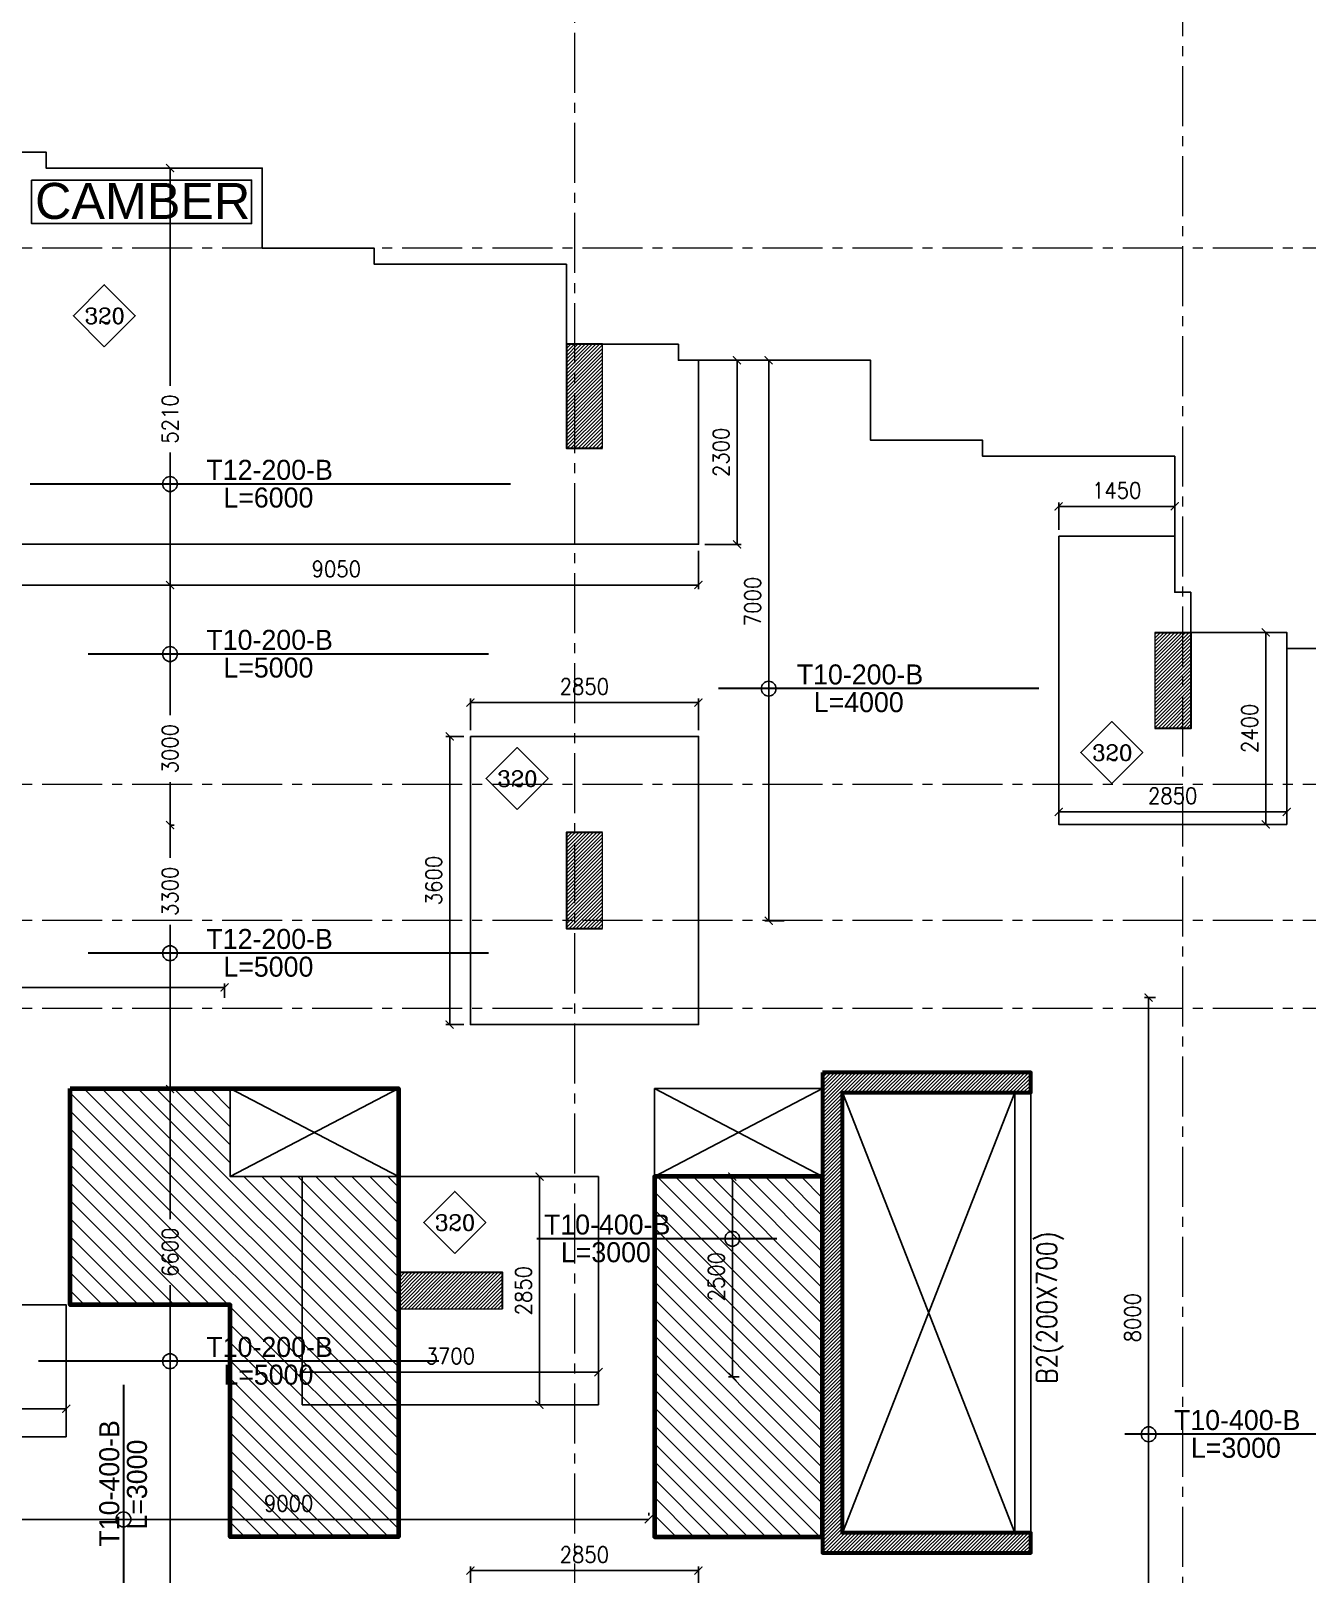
# Model space of a CAD drawing. Header units: millimetres. Extents: x -967280 to 3852, y 2833 to 1955156.
# Drawn here: x -620020 to -604075, y 697271 to 716552 of the extents above; entities that cross this region are included whole.
import ezdxf
from ezdxf.enums import TextEntityAlignment as Align

# ---------------------------------------------------------------- set-up
doc = ezdxf.new("R2010")
doc.units = ezdxf.units.MM
doc.header["$LTSCALE"] = 1000
doc.header["$PDMODE"] = 35
doc.header["$PDSIZE"] = 25
doc.linetypes.add('$0$DASHED2', pattern=[0.375, 0.25, -0.125])
doc.linetypes.add('Columns_Structural070816$0$CENTER2', pattern=[1.125, 0.75, -0.125, 0.125, -0.125])
for name, color, linetype in [('_N-DIM 3', 7, 'Continuous'), ('B05-FIRST FLOOR PLAN$0$STR_ROOF RFT$0$S-SYMB', 30, 'Continuous'), ('S - BATH Hach', 1, 'Continuous'), ('S - col hach', 1, 'Continuous'), ('S - dot', 1, 'Continuous'), ('S -Beams', 2, 'Continuous'), ('S-TEXT', 2, 'Continuous'), ('SLAB', 210, 'Continuous')]:
    doc.layers.add(name, color=color, linetype=linetype)
for name, color, linetype, lineweight in [('S - column', 6, 'Continuous', 60), ('ST-000-AXIS', 9, 'Columns_Structural070816$0$CENTER2', 9), ('ST-203-SLAB-TXT', 7, 'Continuous', 30), ('ST-RFT-BOT', 2, '$0$DASHED2', 30)]:
    doc.layers.add(name, color=color, linetype=linetype, lineweight=lineweight)
doc.styles.add('Arial', font='arial.ttf', dxfattribs={"height": 317.5})
doc.styles.add('B05-FIRST FLOOR PLAN$0$T25-100', font='STENCIL.shx', dxfattribs={"height": 250})
doc.styles.add('ROMANC', font='romanc.shx')
doc.styles.add('ST-DIM', font='romans.shx', dxfattribs={"width": 0.85})
doc.styles.add('TUNELNO', font='romans.shx', dxfattribs={"width": 0.9})
doc.dimstyles.new('Copy(2) of DSEC', dxfattribs={"dimtxt": 200, "dimasz": 100, "dimexe": 50, "dimexo": 80, "dimgap": 100, "dimtad": 1, "dimdec": 0, "dimrnd": 5, "dimzin": 0, "dimdsep": 46, "dimtxsty": 'TUNELNO', "dimblk": 'ARCHTICK', "dimcen": 0.09, "dimclrd": 1, "dimclre": 1, "dimclrt": 3, "dimadec": 0, "dimazin": 0, "dimtfac": 0.78125, "dimtdec": 0, "dimtix": 1, "dimtmove": 2, "dimatfit": 3, "dimldrblk": 'ARCHTICK', "dimfxl": 1, "dimtolj": 1, "dimtzin": 0, "dimarcsym": 0})
pattern_1 = [(135, (-544280.77, -413896.66), (-112.253202, -112.253202), [])]

# ---------------------------------------------------------------- blocks, each defined once
blk = doc.blocks.new('str col from 1st to 3rd')
at = {"layer": 'S - col hach'}
h = blk.add_hatch(dxfattribs=at)
h.set_pattern_fill('ANSI31', color=2, scale=10)
h.set_pattern_definition([(45, (-254398.726, -1220652.032), (-22.4506403, 22.4506403), [])])
h.paths.add_polyline_path([(-2750, 10800), (-2750, 12100), (-3200, 12100), (-3200, 10800)])
h = blk.add_hatch(dxfattribs=at)
h.set_pattern_fill('ANSI31', color=2, scale=10)
h.set_pattern_definition([(45, (-254348.726, -1218952.032), (-22.4506403, 22.4506403), [])])
h.paths.add_polyline_path([(4600, 7300), (4600, 8500), (4150, 8500), (4150, 7300)])
h = blk.add_hatch(dxfattribs=at)
h.set_pattern_fill('ANSI31', color=2, scale=10)
h.set_pattern_definition([(45, (-254348.726, -1220652.032), (-22.4506403, 22.4506403), [])])
h.paths.add_polyline_path([(-2750, 4800), (-2750, 6000), (-3200, 6000), (-3200, 4800)])
h = blk.add_hatch(dxfattribs=at)
h.set_pattern_fill('ANSI31', color=3, scale=10)
h.set_pattern_definition([(45, (-254348.726, -1220652.032), (-22.4506403, 22.4506403), [])])
h.paths.add_polyline_path([(0, 3000), (0, -3000), (2600, -3000), (2600, -2750), (250, -2750), (250, 2750), (2600, 2750), (2600, 3000)])
h = blk.add_hatch(dxfattribs=at)
h.set_pattern_fill('ANSI31', color=2, scale=10)
h.set_pattern_definition([(45, (-274848.72, -1227052.032), (-22.4506403, 22.4506403), [])])
h.paths.add_polyline_path([(-4000, 50), (-4000, 500), (-5300, 500), (-5300, 50)])
at = {"layer": 'S - column', "lineweight": 15}
for points in [[(-3200, 10800), (-2750, 10800), (-2750, 12100), (-3200, 12100)], [(4600, 8500), (4150, 8500), (4150, 7300), (4600, 7300)], [(-3200, 4800), (-2750, 4800), (-2750, 6000), (-3200, 6000)], [(-5300, 50), (-4000, 50), (-4000, 500), (-5300, 500)]]:
    blk.add_lwpolyline(points, close=True, dxfattribs=at)
at = {"layer": 'S - column', "color": 3}
blk.add_lwpolyline([(0, 3000), (0, -3000), (2600, -3000), (2600, -2750), (250, -2750), (250, 2750), (2600, 2750), (2600, 3000), (0, 3000)], dxfattribs=at)
at = {"layer": 'ST-RFT-BOT', "color": 7, "linetype": 'Continuous', "ltscale": 30}
for points in [[(-2750, 12100), (-3200, 12100), (-3200, 10800), (-2750, 10800)], [(4150, 8500), (4600, 8500), (4600, 7300), (4150, 7300)], [(-2750, 6000), (-3200, 6000), (-3200, 4800), (-2750, 4800)], [(-4000, 50), (-4000, 500), (-5300, 500), (-5300, 50)]]:
    blk.add_lwpolyline(points, dxfattribs=at)
blk = doc.blocks.new('_ArchTick')
at = {"color": 0, "linetype": 'ByBlock', "const_width": 0.15}
blk.add_lwpolyline([(-0.5, -0.5), (0.5, 0.5)], dxfattribs=at)
blk = doc.blocks.new('*D1264')
at = {"layer": '_N-DIM 3', "color": 1, "linetype": 'Continuous', "lineweight": -2, "ltscale": 30, "transparency": 16777216}
for p, q in [((-623179, 699067), (-623179, 699387)), ((-619579, 699067), (-619579, 699387)), ((-619579, 699337), (-623179, 699337))]:
    blk.add_line(p, q, dxfattribs=at)
at = {"layer": 'Defpoints', "color": 0, "linetype": 'Continuous', "ltscale": 30, "transparency": 16777216}
for p in [(-623179, 699337), (-623179, 698987), (-619579, 698987)]:
    blk.add_point(p, dxfattribs=at)
at = {"layer": '_N-DIM 3', "color": 1, "linetype": 'Continuous', "lineweight": -2, "ltscale": 30, "transparency": 16777216, "xscale": 100, "yscale": 100, "zscale": 100, "rotation": 180}
blk.add_blockref('_ArchTick', (-623179, 699337), dxfattribs=at)
at = {"layer": '_N-DIM 3', "color": 1, "linetype": 'Continuous', "lineweight": -2, "ltscale": 30, "transparency": 16777216, "xscale": 100, "yscale": 100, "zscale": 100}
blk.add_blockref('_ArchTick', (-619579, 699337), dxfattribs=at)
at = {"layer": '_N-DIM 3', "color": 3, "linetype": 'Continuous', "ltscale": 30, "transparency": 16777216, "insert": (-621379, 699537), "char_height": 200, "attachment_point": 5, "style": 'TUNELNO'}
blk.add_mtext('\\A1;3600', dxfattribs=at)
blk = doc.blocks.new('*D1265')
at = {"layer": '_N-DIM 3', "color": 1, "linetype": 'Continuous', "lineweight": -2, "ltscale": 30, "transparency": 16777216}
for p, q in [((-616629, 699467), (-616629, 699845)), ((-612929, 699795), (-616629, 699795)), ((-612929, 699467), (-612929, 699845))]:
    blk.add_line(p, q, dxfattribs=at)
at = {"layer": 'Defpoints', "color": 0, "linetype": 'Continuous', "ltscale": 30, "transparency": 16777216}
for p in [(-616629, 699795), (-616629, 699387), (-612929, 699387)]:
    blk.add_point(p, dxfattribs=at)
at = {"layer": '_N-DIM 3', "color": 1, "linetype": 'Continuous', "lineweight": -2, "ltscale": 30, "transparency": 16777216, "xscale": 100, "yscale": 100, "zscale": 100, "rotation": 180}
blk.add_blockref('_ArchTick', (-616629, 699795), dxfattribs=at)
at = {"layer": '_N-DIM 3', "color": 1, "linetype": 'Continuous', "lineweight": -2, "ltscale": 30, "transparency": 16777216, "xscale": 100, "yscale": 100, "zscale": 100}
blk.add_blockref('_ArchTick', (-612929, 699795), dxfattribs=at)
at = {"layer": '_N-DIM 3', "color": 3, "linetype": 'Continuous', "ltscale": 30, "transparency": 16777216, "insert": (-614779, 699995), "char_height": 200, "attachment_point": 5, "style": 'TUNELNO'}
blk.add_mtext('\\A1;3700', dxfattribs=at)
blk = doc.blocks.new('*D1266')
at = {"layer": '_N-DIM 3', "color": 1, "linetype": 'Continuous', "lineweight": -2, "ltscale": 30, "transparency": 16777216}
for p, q in [((-613009, 702237), (-613715, 702237)), ((-613665, 702237), (-613665, 699387)), ((-613009, 699387), (-613715, 699387))]:
    blk.add_line(p, q, dxfattribs=at)
at = {"layer": 'Defpoints', "color": 0, "linetype": 'Continuous', "ltscale": 30, "transparency": 16777216}
for p in [(-612929, 702237), (-613665, 699387), (-612929, 699387)]:
    blk.add_point(p, dxfattribs=at)
at = {"layer": '_N-DIM 3', "color": 1, "linetype": 'Continuous', "lineweight": -2, "ltscale": 30, "transparency": 16777216, "xscale": 100, "yscale": 100, "zscale": 100}
for p, rotation in [((-613665, 702237), 90), ((-613665, 699387), 270)]:
    blk.add_blockref('_ArchTick', p, dxfattribs=dict(at, rotation=rotation))
at = {"layer": '_N-DIM 3', "color": 3, "linetype": 'Continuous', "ltscale": 30, "transparency": 16777216, "insert": (-613865, 700812), "char_height": 200, "attachment_point": 5, "rotation": 90, "style": 'TUNELNO'}
blk.add_mtext('\\A1;2850', dxfattribs=at)
blk = doc.blocks.new('*D1267')
at = {"layer": '_N-DIM 3', "color": 1, "linetype": 'Continuous', "lineweight": -2, "ltscale": 30, "transparency": 16777216}
for p, q in [((-614529, 697017), (-614529, 697364)), ((-614529, 697314), (-611679, 697314)), ((-611679, 697017), (-611679, 697364))]:
    blk.add_line(p, q, dxfattribs=at)
at = {"layer": 'Defpoints', "color": 0, "linetype": 'Continuous', "ltscale": 30, "transparency": 16777216}
for p in [(-611679, 697314), (-614529, 696937), (-611679, 696937)]:
    blk.add_point(p, dxfattribs=at)
at = {"layer": '_N-DIM 3', "color": 1, "linetype": 'Continuous', "lineweight": -2, "ltscale": 30, "transparency": 16777216, "xscale": 100, "yscale": 100, "zscale": 100, "rotation": 180}
blk.add_blockref('_ArchTick', (-614529, 697314), dxfattribs=at)
at = {"layer": '_N-DIM 3', "color": 1, "linetype": 'Continuous', "lineweight": -2, "ltscale": 30, "transparency": 16777216, "xscale": 100, "yscale": 100, "zscale": 100}
blk.add_blockref('_ArchTick', (-611679, 697314), dxfattribs=at)
at = {"layer": '_N-DIM 3', "color": 3, "linetype": 'Continuous', "ltscale": 30, "transparency": 16777216, "insert": (-613104, 697514), "char_height": 200, "attachment_point": 5, "style": 'TUNELNO'}
blk.add_mtext('\\A1;2850', dxfattribs=at)
blk = doc.blocks.new('*D1269')
at = {"layer": '_N-DIM 3', "color": 1, "linetype": 'Continuous', "lineweight": -2, "ltscale": 30, "transparency": 16777216}
for p, q in [((-614609, 707737), (-614837, 707737)), ((-614787, 704137), (-614787, 707737)), ((-614609, 704137), (-614837, 704137))]:
    blk.add_line(p, q, dxfattribs=at)
at = {"layer": 'Defpoints', "color": 0, "linetype": 'Continuous', "ltscale": 30, "transparency": 16777216}
for p in [(-614787, 707737), (-614529, 707737), (-614529, 704137)]:
    blk.add_point(p, dxfattribs=at)
at = {"layer": '_N-DIM 3', "color": 1, "linetype": 'Continuous', "lineweight": -2, "ltscale": 30, "transparency": 16777216, "xscale": 100, "yscale": 100, "zscale": 100}
for p, rotation in [((-614787, 707737), 90), ((-614787, 704137), 270)]:
    blk.add_blockref('_ArchTick', p, dxfattribs=dict(at, rotation=rotation))
at = {"layer": '_N-DIM 3', "color": 3, "linetype": 'Continuous', "ltscale": 30, "transparency": 16777216, "insert": (-614987, 705937), "char_height": 200, "attachment_point": 5, "rotation": 90, "style": 'TUNELNO'}
blk.add_mtext('\\A1;3600', dxfattribs=at)
blk = doc.blocks.new('*D1270')
at = {"layer": '_N-DIM 3', "color": 1, "linetype": 'Continuous', "lineweight": -2, "ltscale": 30, "transparency": 16777216}
for p, q in [((-614529, 707817), (-614529, 708211)), ((-614529, 708161), (-611679, 708161)), ((-611679, 707817), (-611679, 708211))]:
    blk.add_line(p, q, dxfattribs=at)
at = {"layer": 'Defpoints', "color": 0, "linetype": 'Continuous', "ltscale": 30, "transparency": 16777216}
for p in [(-611679, 708161), (-614529, 707737), (-611679, 707737)]:
    blk.add_point(p, dxfattribs=at)
at = {"layer": '_N-DIM 3', "color": 1, "linetype": 'Continuous', "lineweight": -2, "ltscale": 30, "transparency": 16777216, "xscale": 100, "yscale": 100, "zscale": 100, "rotation": 180}
blk.add_blockref('_ArchTick', (-614529, 708161), dxfattribs=at)
at = {"layer": '_N-DIM 3', "color": 1, "linetype": 'Continuous', "lineweight": -2, "ltscale": 30, "transparency": 16777216, "xscale": 100, "yscale": 100, "zscale": 100}
blk.add_blockref('_ArchTick', (-611679, 708161), dxfattribs=at)
at = {"layer": '_N-DIM 3', "color": 3, "linetype": 'Continuous', "ltscale": 30, "transparency": 16777216, "insert": (-613104, 708361), "char_height": 200, "attachment_point": 5, "style": 'TUNELNO'}
blk.add_mtext('\\A1;2850', dxfattribs=at)
blk = doc.blocks.new('*D667')
at = {"layer": '_N-DIM 3', "color": 1, "linetype": 'Continuous', "lineweight": -2, "ltscale": 30, "transparency": 16777216}
for p, q in [((-611599, 712437), (-611147, 712437)), ((-611197, 712437), (-611197, 710137)), ((-611599, 710137), (-611147, 710137))]:
    blk.add_line(p, q, dxfattribs=at)
at = {"layer": 'Defpoints', "color": 0, "linetype": 'Continuous', "ltscale": 30, "transparency": 16777216}
for p in [(-611679, 712437), (-611679, 710137), (-611197, 710137)]:
    blk.add_point(p, dxfattribs=at)
at = {"layer": '_N-DIM 3', "color": 1, "linetype": 'Continuous', "lineweight": -2, "ltscale": 30, "transparency": 16777216, "xscale": 100, "yscale": 100, "zscale": 100}
for p, rotation in [((-611197, 712437), 90), ((-611197, 710137), 270)]:
    blk.add_blockref('_ArchTick', p, dxfattribs=dict(at, rotation=rotation))
at = {"layer": '_N-DIM 3', "color": 3, "linetype": 'Continuous', "ltscale": 30, "transparency": 16777216, "insert": (-611397, 711287), "char_height": 200, "attachment_point": 5, "rotation": 90, "style": 'TUNELNO'}
blk.add_mtext('\\A1;2300', dxfattribs=at)
blk = doc.blocks.new('*D1271')
at = {"layer": '_N-DIM 3', "color": 1, "linetype": 'Continuous', "lineweight": -2, "ltscale": 30, "transparency": 16777216}
for p, q in [((-607179, 710317), (-607179, 710661)), ((-607179, 710611), (-605729, 710611)), ((-605729, 710317), (-605729, 710661))]:
    blk.add_line(p, q, dxfattribs=at)
at = {"layer": 'Defpoints', "color": 0, "linetype": 'Continuous', "ltscale": 30, "transparency": 16777216}
for p in [(-605729, 710611), (-607179, 710237), (-605729, 710237)]:
    blk.add_point(p, dxfattribs=at)
at = {"layer": '_N-DIM 3', "color": 1, "linetype": 'Continuous', "lineweight": -2, "ltscale": 30, "transparency": 16777216, "xscale": 100, "yscale": 100, "zscale": 100, "rotation": 180}
blk.add_blockref('_ArchTick', (-607179, 710611), dxfattribs=at)
at = {"layer": '_N-DIM 3', "color": 1, "linetype": 'Continuous', "lineweight": -2, "ltscale": 30, "transparency": 16777216, "xscale": 100, "yscale": 100, "zscale": 100}
blk.add_blockref('_ArchTick', (-605729, 710611), dxfattribs=at)
at = {"layer": '_N-DIM 3', "color": 3, "linetype": 'Continuous', "ltscale": 30, "transparency": 16777216, "insert": (-606454, 710811), "char_height": 200, "attachment_point": 5, "style": 'TUNELNO'}
blk.add_mtext('\\A1;1450', dxfattribs=at)
blk = doc.blocks.new('*D675')
at = {"layer": '_N-DIM 3', "color": 1, "lineweight": -2, "ltscale": 30, "transparency": 16777216}
for p, q in [((-605969, 704475), (-606105, 704475)), ((-606055, 704475), (-606055, 696474)), ((-605969, 696474), (-606105, 696474))]:
    blk.add_line(p, q, dxfattribs=at)
at = {"layer": 'Defpoints', "color": 0, "ltscale": 30, "transparency": 16777216}
for p in [(-605889, 704475), (-606055, 696474), (-605889, 696474)]:
    blk.add_point(p, dxfattribs=at)
at = {"layer": '_N-DIM 3', "color": 1, "lineweight": -2, "ltscale": 30, "transparency": 16777216, "xscale": 100, "yscale": 100, "zscale": 100}
for p, rotation in [((-606055, 704475), 90), ((-606055, 696474), 270)]:
    blk.add_blockref('_ArchTick', p, dxfattribs=dict(at, rotation=rotation))
at = {"layer": '_N-DIM 3', "color": 3, "ltscale": 30, "transparency": 16777216, "insert": (-606255, 700475), "char_height": 200, "attachment_point": 5, "rotation": 90, "style": 'TUNELNO'}
blk.add_mtext('\\A1;8000', dxfattribs=at)
blk = doc.blocks.new('*D676')
at = {"layer": '_N-DIM 3', "color": 1, "lineweight": -2, "ltscale": 30, "transparency": 16777216}
for p, q in [((-610610, 712437), (-610852, 712437)), ((-610802, 712437), (-610802, 705435)), ((-610610, 705435), (-610852, 705435))]:
    blk.add_line(p, q, dxfattribs=at)
at = {"layer": 'Defpoints', "color": 0, "ltscale": 30, "transparency": 16777216}
for p in [(-610530, 712437), (-610802, 705435), (-610530, 705435)]:
    blk.add_point(p, dxfattribs=at)
at = {"layer": '_N-DIM 3', "color": 1, "lineweight": -2, "ltscale": 30, "transparency": 16777216, "xscale": 100, "yscale": 100, "zscale": 100}
for p, rotation in [((-610802, 712437), 90), ((-610802, 705435), 270)]:
    blk.add_blockref('_ArchTick', p, dxfattribs=dict(at, rotation=rotation))
at = {"layer": '_N-DIM 3', "color": 3, "ltscale": 30, "transparency": 16777216, "insert": (-611002, 709423), "char_height": 200, "attachment_point": 5, "rotation": 90, "style": 'TUNELNO'}
blk.add_mtext('\\A1;7000', dxfattribs=at)
blk = doc.blocks.new('*D682')
at = {"layer": '_N-DIM 3', "color": 1, "lineweight": -2, "ltscale": 30, "transparency": 16777216}
for p, q in [((-628599, 704472), (-628599, 704651)), ((-628599, 704601), (-621589, 704601)), ((-617599, 704601), (-620609, 704601)), ((-617599, 704472), (-617599, 704651))]:
    blk.add_line(p, q, dxfattribs=at)
at = {"layer": 'Defpoints', "color": 0, "ltscale": 30, "transparency": 16777216}
for p in [(-628599, 704601), (-628599, 704392), (-617599, 704392)]:
    blk.add_point(p, dxfattribs=at)
at = {"layer": '_N-DIM 3', "color": 1, "lineweight": -2, "ltscale": 30, "transparency": 16777216, "xscale": 100, "yscale": 100, "zscale": 100, "rotation": 180}
blk.add_blockref('_ArchTick', (-628599, 704601), dxfattribs=at)
at = {"layer": '_N-DIM 3', "color": 1, "lineweight": -2, "ltscale": 30, "transparency": 16777216, "xscale": 100, "yscale": 100, "zscale": 100}
blk.add_blockref('_ArchTick', (-617599, 704601), dxfattribs=at)
at = {"layer": '_N-DIM 3', "color": 3, "ltscale": 30, "transparency": 16777216, "insert": (-621099, 704601), "char_height": 200, "attachment_point": 5, "style": 'TUNELNO'}
blk.add_mtext('\\A1;11000', dxfattribs=at)
blk = doc.blocks.new('*D683')
at = {"layer": '_N-DIM 3', "color": 1, "lineweight": -2, "ltscale": 30, "transparency": 16777216}
for p, q in [((-621300, 698035), (-621300, 698005)), ((-612300, 698035), (-612300, 698005)), ((-612300, 697955), (-621300, 697955))]:
    blk.add_line(p, q, dxfattribs=at)
at = {"layer": 'Defpoints', "color": 0, "ltscale": 30, "transparency": 16777216}
for p in [(-621300, 697955), (-621300, 697955), (-612300, 697955)]:
    blk.add_point(p, dxfattribs=at)
at = {"layer": '_N-DIM 3', "color": 1, "lineweight": -2, "ltscale": 30, "transparency": 16777216, "xscale": 100, "yscale": 100, "zscale": 100, "rotation": 180}
blk.add_blockref('_ArchTick', (-621300, 697955), dxfattribs=at)
at = {"layer": '_N-DIM 3', "color": 1, "lineweight": -2, "ltscale": 30, "transparency": 16777216, "xscale": 100, "yscale": 100, "zscale": 100}
blk.add_blockref('_ArchTick', (-612300, 697955), dxfattribs=at)
at = {"layer": '_N-DIM 3', "color": 3, "ltscale": 30, "transparency": 16777216, "insert": (-616800, 698155), "char_height": 200, "attachment_point": 5, "style": 'TUNELNO'}
blk.add_mtext('\\A1;9000', dxfattribs=at)
blk = doc.blocks.new('*D693')
at = {"layer": '_N-DIM 3', "color": 1, "lineweight": -2, "ltscale": 30, "transparency": 16777216}
for p, q in [((-618281, 706630), (-618281, 706219)), ((-618276, 706630), (-618231, 706630)), ((-618281, 703332), (-618281, 705385)), ((-618276, 703332), (-618231, 703332))]:
    blk.add_line(p, q, dxfattribs=at)
at = {"layer": 'Defpoints', "color": 0, "ltscale": 30, "transparency": 16777216}
for p in [(-618356, 706630), (-618356, 703332), (-618281, 703332)]:
    blk.add_point(p, dxfattribs=at)
at = {"layer": '_N-DIM 3', "color": 1, "lineweight": -2, "ltscale": 30, "transparency": 16777216, "xscale": 100, "yscale": 100, "zscale": 100}
for p, rotation in [((-618281, 706630), 90), ((-618281, 703332), 270)]:
    blk.add_blockref('_ArchTick', p, dxfattribs=dict(at, rotation=rotation))
at = {"layer": '_N-DIM 3', "color": 3, "ltscale": 30, "transparency": 16777216, "insert": (-618281, 705802), "char_height": 200, "attachment_point": 5, "rotation": 90, "style": 'TUNELNO'}
blk.add_mtext('\\A1;3300', dxfattribs=at)
blk = doc.blocks.new('*D694')
at = {"layer": '_N-DIM 3', "color": 1, "lineweight": -2, "ltscale": 30, "transparency": 16777216}
for p, q in [((-618281, 714837), (-618281, 712119)), ((-618251, 714837), (-618231, 714837)), ((-618281, 709629), (-618281, 711285)), ((-618276, 709629), (-618231, 709629))]:
    blk.add_line(p, q, dxfattribs=at)
at = {"layer": 'Defpoints', "color": 0, "ltscale": 30, "transparency": 16777216}
for p in [(-618331, 714837), (-618356, 709629), (-618281, 709629)]:
    blk.add_point(p, dxfattribs=at)
at = {"layer": '_N-DIM 3', "color": 1, "lineweight": -2, "ltscale": 30, "transparency": 16777216, "xscale": 100, "yscale": 100, "zscale": 100}
for p, rotation in [((-618281, 714837), 90), ((-618281, 709629), 270)]:
    blk.add_blockref('_ArchTick', p, dxfattribs=dict(at, rotation=rotation))
at = {"layer": '_N-DIM 3', "color": 3, "ltscale": 30, "transparency": 16777216, "insert": (-618281, 711702), "char_height": 200, "attachment_point": 5, "rotation": 90, "style": 'TUNELNO'}
blk.add_mtext('\\A1;5210', dxfattribs=at)
blk = doc.blocks.new('*D1295')
at = {"layer": '_N-DIM 3', "color": 1, "linetype": 'Continuous', "lineweight": -2, "ltscale": 30, "transparency": 16777216}
for p, q in [((-620729, 710057), (-620729, 709579)), ((-611679, 710057), (-611679, 709579)), ((-611679, 709629), (-620729, 709629))]:
    blk.add_line(p, q, dxfattribs=at)
at = {"layer": 'Defpoints', "color": 0, "linetype": 'Continuous', "ltscale": 30, "transparency": 16777216}
for p in [(-620729, 710137), (-611679, 710137), (-620729, 709629)]:
    blk.add_point(p, dxfattribs=at)
at = {"layer": '_N-DIM 3', "color": 1, "linetype": 'Continuous', "lineweight": -2, "ltscale": 30, "transparency": 16777216, "xscale": 100, "yscale": 100, "zscale": 100, "rotation": 180}
blk.add_blockref('_ArchTick', (-620729, 709629), dxfattribs=at)
at = {"layer": '_N-DIM 3', "color": 1, "linetype": 'Continuous', "lineweight": -2, "ltscale": 30, "transparency": 16777216, "xscale": 100, "yscale": 100, "zscale": 100}
blk.add_blockref('_ArchTick', (-611679, 709629), dxfattribs=at)
at = {"layer": '_N-DIM 3', "color": 3, "linetype": 'Continuous', "ltscale": 30, "transparency": 16777216, "insert": (-616204, 709829), "char_height": 200, "attachment_point": 5, "style": 'TUNELNO'}
blk.add_mtext('\\A1;9050', dxfattribs=at)
blk = doc.blocks.new('*D668')
at = {"layer": '_N-DIM 3', "color": 1, "lineweight": -2, "ltscale": 30, "transparency": 16777216}
for p, q in [((-611170, 702237), (-611306, 702237)), ((-611256, 702237), (-611256, 699736)), ((-611170, 699736), (-611306, 699736))]:
    blk.add_line(p, q, dxfattribs=at)
at = {"layer": 'Defpoints', "color": 0, "ltscale": 30, "transparency": 16777216}
for p in [(-611090, 702237), (-611256, 699736), (-611090, 699736)]:
    blk.add_point(p, dxfattribs=at)
at = {"layer": '_N-DIM 3', "color": 1, "lineweight": -2, "ltscale": 30, "transparency": 16777216, "xscale": 100, "yscale": 100, "zscale": 100}
for p, rotation in [((-611256, 702237), 90), ((-611256, 699736), 270)]:
    blk.add_blockref('_ArchTick', p, dxfattribs=dict(at, rotation=rotation))
at = {"layer": '_N-DIM 3', "color": 3, "ltscale": 30, "transparency": 16777216, "insert": (-611456, 700987), "char_height": 200, "attachment_point": 5, "rotation": 90, "style": 'TUNELNO'}
blk.add_mtext('\\A1;2500', dxfattribs=at)
blk = doc.blocks.new('*D670')
at = {"layer": '_N-DIM 3', "color": 1, "lineweight": -2, "ltscale": 30, "transparency": 16777216}
for p, q in [((-618281, 709629), (-618281, 708001)), ((-618251, 709629), (-618231, 709629)), ((-618281, 706630), (-618281, 707167)), ((-618276, 706630), (-618231, 706630))]:
    blk.add_line(p, q, dxfattribs=at)
at = {"layer": 'Defpoints', "color": 0, "ltscale": 30, "transparency": 16777216}
for p in [(-618331, 709629), (-618356, 706630), (-618281, 706630)]:
    blk.add_point(p, dxfattribs=at)
at = {"layer": '_N-DIM 3', "color": 1, "lineweight": -2, "ltscale": 30, "transparency": 16777216, "xscale": 100, "yscale": 100, "zscale": 100}
for p, rotation in [((-618281, 709629), 90), ((-618281, 706630), 270)]:
    blk.add_blockref('_ArchTick', p, dxfattribs=dict(at, rotation=rotation))
at = {"layer": '_N-DIM 3', "color": 3, "ltscale": 30, "transparency": 16777216, "insert": (-618281, 707584), "char_height": 200, "attachment_point": 5, "rotation": 90, "style": 'TUNELNO'}
blk.add_mtext('\\A1;3000', dxfattribs=at)
blk = doc.blocks.new('*D671')
at = {"layer": '_N-DIM 3', "color": 1, "lineweight": -2, "ltscale": 30, "transparency": 16777216}
for p, q in [((-618281, 703332), (-618281, 701706)), ((-618251, 703332), (-618231, 703332)), ((-618281, 696734), (-618281, 700880)), ((-618251, 696734), (-618231, 696734))]:
    blk.add_line(p, q, dxfattribs=at)
at = {"layer": 'Defpoints', "color": 0, "ltscale": 30, "transparency": 16777216}
for p in [(-618331, 703332), (-618331, 696734), (-618281, 696734)]:
    blk.add_point(p, dxfattribs=at)
at = {"layer": '_N-DIM 3', "color": 1, "lineweight": -2, "ltscale": 30, "transparency": 16777216, "xscale": 100, "yscale": 100, "zscale": 100}
for p, rotation in [((-618281, 703332), 90), ((-618281, 696734), 270)]:
    blk.add_blockref('_ArchTick', p, dxfattribs=dict(at, rotation=rotation))
at = {"layer": '_N-DIM 3', "color": 3, "ltscale": 30, "transparency": 16777216, "insert": (-618281, 701293), "char_height": 200, "attachment_point": 5, "rotation": 90, "style": 'TUNELNO'}
blk.add_mtext('\\A1;6600', dxfattribs=at)
blk = doc.blocks.new('AXES-00')
at = {"layer": 'ST-000-AXIS'}
for p, q in [((544498.9, 750979.6), (544498.9, 695813.8)), ((552098.9, 695813.8), (552098.9, 750979.6)), ((575723.2, 737039.7), (505674.3, 737039.7)), ((575723.2, 730339.7), (505674.3, 730339.7)), ((575723.2, 728639.7), (505674.3, 728639.7)), ((575723.2, 727539.7), (505674.3, 727539.7))]:
    blk.add_line(p, q, dxfattribs=at)
blk = doc.blocks.new('*D1304')
at = {"layer": '_N-DIM 3', "color": 1, "linetype": 'Continuous', "lineweight": -2, "ltscale": 30, "transparency": 16777216}
for p, q in [((-604409, 709037), (-604643, 709037)), ((-604593, 709037), (-604593, 706637)), ((-604409, 706637), (-604643, 706637))]:
    blk.add_line(p, q, dxfattribs=at)
at = {"layer": 'Defpoints', "color": 0, "linetype": 'Continuous', "ltscale": 30, "transparency": 16777216}
for p in [(-604329, 709037), (-604593, 706637), (-604329, 706637)]:
    blk.add_point(p, dxfattribs=at)
at = {"layer": '_N-DIM 3', "color": 1, "linetype": 'Continuous', "lineweight": -2, "ltscale": 30, "transparency": 16777216, "xscale": 100, "yscale": 100, "zscale": 100}
for p, rotation in [((-604593, 709037), 90), ((-604593, 706637), 270)]:
    blk.add_blockref('_ArchTick', p, dxfattribs=dict(at, rotation=rotation))
at = {"layer": '_N-DIM 3', "color": 3, "linetype": 'Continuous', "ltscale": 30, "transparency": 16777216, "insert": (-604793, 707837), "char_height": 200, "attachment_point": 5, "rotation": 90, "style": 'TUNELNO'}
blk.add_mtext('\\A1;2400', dxfattribs=at)
blk = doc.blocks.new('*D1305')
at = {"layer": '_N-DIM 3', "color": 1, "linetype": 'Continuous', "lineweight": -2, "ltscale": 30, "transparency": 16777216}
for p, q in [((-607179, 706717), (-607179, 706844)), ((-604329, 706794), (-607179, 706794)), ((-604329, 706717), (-604329, 706844))]:
    blk.add_line(p, q, dxfattribs=at)
at = {"layer": 'Defpoints', "color": 0, "linetype": 'Continuous', "ltscale": 30, "transparency": 16777216}
for p in [(-607179, 706794), (-607179, 706637), (-604329, 706637)]:
    blk.add_point(p, dxfattribs=at)
at = {"layer": '_N-DIM 3', "color": 1, "linetype": 'Continuous', "lineweight": -2, "ltscale": 30, "transparency": 16777216, "xscale": 100, "yscale": 100, "zscale": 100, "rotation": 180}
blk.add_blockref('_ArchTick', (-607179, 706794), dxfattribs=at)
at = {"layer": '_N-DIM 3', "color": 1, "linetype": 'Continuous', "lineweight": -2, "ltscale": 30, "transparency": 16777216, "xscale": 100, "yscale": 100, "zscale": 100}
blk.add_blockref('_ArchTick', (-604329, 706794), dxfattribs=at)
at = {"layer": '_N-DIM 3', "color": 3, "linetype": 'Continuous', "ltscale": 30, "transparency": 16777216, "insert": (-605754, 706994), "char_height": 200, "attachment_point": 5, "style": 'TUNELNO'}
blk.add_mtext('\\A1;2850', dxfattribs=at)

msp = doc.modelspace()

# ---------------------------------------------------------------- hatches: boundary and pattern name
at = {"layer": 'S - BATH Hach'}
h = msp.add_hatch(dxfattribs=at)
h.set_pattern_fill('ANSI31', color=256, scale=50, angle=90)
h.set_pattern_definition(pattern_1)
h.paths.add_polyline_path([(-617528.7, 700637.4), (-617528.7, 697737.4), (-615428.7, 697737.4), (-615428.7, 702237.4), (-617528.7, 702237.4), (-617528.7, 703337.4), (-619528.7, 703337.4), (-619528.7, 700637.4)])
h = msp.add_hatch(dxfattribs=at)
h.set_pattern_fill('ANSI31', color=256, scale=50, angle=90)
h.set_pattern_definition(pattern_1)
h.paths.add_polyline_path([(-610128.7, 702237.4), (-612228.7, 702237.4), (-612228.7, 697737.4), (-610128.7, 697737.4)])

# ---------------------------------------------------------------- linework, layer by layer
at = {"layer": 'B05-FIRST FLOOR PLAN$0$STR_ROOF RFT$0$S-SYMB', "extrusion": (0, 0, -1)}
for centre in [(618280.7, 710890.1), (618280.7, 708765.9), (610802.2, 708333.9), (618280.7, 705028.8), (611256.2, 701460.9), (618280.7, 699931.3), (606055.3, 699018.3), (618862.6, 697954.6)]:
    msp.add_circle(centre, 92.8, dxfattribs=at)
at = {"layer": 'S - dot'}
for p, q in [((-615428.7, 703337.4), (-617528.7, 702237.4)), ((-615428.7, 702237.4), (-617528.7, 703337.4)), ((-610128.7, 703337.4), (-612228.7, 702237.4)), ((-612228.7, 703337.4), (-610128.7, 702237.4)), ((-607728.7, 703287.4), (-609878.7, 697787.4)), ((-607728.7, 697787.4), (-609878.7, 703287.4))]:
    msp.add_line(p, q, dxfattribs=at)
at = {"layer": 'S -Beams'}
for p, q in [((-607728.7, 703287.4), (-607728.7, 697787.4)), ((-607528.7, 703287.4), (-607528.7, 697787.4))]:
    msp.add_line(p, q, dxfattribs=at)
msp.add_lwpolyline([(-601928.7, 708837.4), (-604328.8, 708837.4), (-604328.8, 709037.4), (-605528.7, 709037.4), (-605528.7, 709537.4), (-605728.7, 709537.4), (-605728.7, 711237.4), (-608128.8, 711237.4), (-608128.8, 711437.4), (-609528.7, 711437.4), (-609528.7, 712437.4), (-611928.8, 712437.4), (-611928.8, 712637.4), (-613328.8, 712637.4), (-613328.8, 713637.4), (-615728.8, 713637.4), (-615728.8, 713837.4), (-617128.7, 713837.4), (-617128.7, 714837.4), (-619828.8, 714837.4), (-619828.8, 715037.4), (-621028.8, 715037.4)], dxfattribs=at)
at = {"layer": 'S -Beams', "lineweight": 106, "ltscale": 30}
for points in [[(-619528.7, 703337.4), (-615428.7, 703337.4), (-615428.7, 697737.4), (-617528.7, 697737.4), (-617528.7, 700637.4), (-619528.7, 700637.4)], [(-610128.7, 702237.4), (-612228.7, 702237.4), (-612228.7, 697737.4), (-610128.7, 697737.4)]]:
    msp.add_lwpolyline(points, close=True, dxfattribs=at)
at = {"layer": 'S -Beams', "color": 1}
for points in [[(-617528.7, 703337.4), (-615428.7, 703337.4), (-615428.7, 702237.4), (-617528.7, 702237.4)], [(-612228.7, 703337.4), (-610128.7, 703337.4), (-610128.7, 702237.4), (-612228.7, 702237.4)]]:
    msp.add_lwpolyline(points, close=True, dxfattribs=at)
at = {"layer": 'S-TEXT', "color": 3}
msp.add_lwpolyline([(-620010.5, 714688.8), (-617262.6, 714688.8), (-617262.6, 714144.7), (-620010.5, 714144.7)], close=True, dxfattribs=at)
at = {"layer": 'S-TEXT', "color": 7, "true_color": 0xffffff}
for points in [[(-619101.8, 712606.4), (-618714.7, 712993.6), (-619101.8, 713380.7), (-619489, 712993.6)], [(-606515.5, 707147.8), (-606128.4, 707534.9), (-606515.5, 707922.1), (-606902.7, 707534.9)], [(-613945.8, 706822.8), (-613558.6, 707210), (-613945.8, 707597.1), (-614332.9, 707210)], [(-614724.7, 701277.9), (-614337.6, 701665), (-614724.7, 702052.2), (-615111.9, 701665)]]:
    msp.add_lwpolyline(points, close=True, dxfattribs=at)
at = {"layer": 'SLAB', "color": 2, "linetype": 'Continuous', "ltscale": 30}
for points in [[(-621028.7, 715037.4), (-619828.8, 715037.4), (-619828.8, 714837.4), (-617128.7, 714837.4), (-617128.7, 713837.4), (-615728.8, 713837.4), (-615728.8, 713637.4), (-613328.8, 713637.4), (-613328.8, 712637.4), (-611928.8, 712637.4), (-611928.8, 712437.4), (-611678.7, 712437.4), (-611678.7, 710137.4), (-620728.7, 710137.4), (-620728.7, 712537.4), (-621028.7, 712537.4)], [(-607178.7, 710237.4), (-605728.7, 710237.4), (-605728.7, 709537.4), (-605528.7, 709537.4), (-605528.7, 709037.4), (-604328.7, 709037.4), (-604328.7, 706637.4), (-607178.7, 706637.4)], [(-614528.7, 707737.4), (-611678.7, 707737.4), (-611678.7, 704137.4), (-614528.7, 704137.4)], [(-616628.7, 699387.4), (-616628.7, 702237.4), (-612928.7, 702237.4), (-612928.7, 699387.4)], [(-623178.7, 698987.4), (-623178.7, 700637.4), (-619578.7, 700637.4), (-619578.7, 698987.4)]]:
    msp.add_lwpolyline(points, close=True, dxfattribs=at)
at = {"layer": 'ST-RFT-BOT', "ltscale": 30}
for p, q in [((-614028.7, 710890.1), (-620028.7, 710890.1)), ((-614304.2, 708765.9), (-619304.2, 708765.9)), ((-607428.7, 708333.9), (-611428.7, 708333.9)), ((-614304.2, 705028.8), (-619304.2, 705028.8)), ((-610698.2, 701460.9), (-613698.2, 701460.9)), ((-614923.3, 699931.3), (-619923.3, 699931.3)), ((-618862.6, 699637.4), (-618862.6, 696637.4)), ((-603353.7, 699018.3), (-606353.7, 699018.3))]:
    msp.add_line(p, q, dxfattribs=at)

# ---------------------------------------------------------------- block references
at = {"layer": 'S -Beams'}
msp.add_blockref('AXES-00', (-1157727.6, -23202.4), dxfattribs=at)
at = {"layer": 'ST-RFT-BOT', "color": 3, "linetype": 'Continuous'}
msp.add_blockref('str col from 1st to 3rd', (-610128.7, 700537.4), dxfattribs=at)

# ---------------------------------------------------------------- texts
at = {"layer": 'S-TEXT', "color": 3, "insert": (-618622.6, 714424.4), "char_height": 450.01, "attachment_point": 5, "style": 'Arial'}
msp.add_mtext('\\A1;CAMBER', dxfattribs=at)
at = {"layer": 'S-TEXT', "color": 3, "char_height": 196, "attachment_point": 1, "style": 'ROMANC'}
for insert in [(-619348.3, 713089.6), (-606762, 707630.9), (-614192.2, 707306), (-614971.2, 701761)]:
    msp.add_mtext_dynamic_manual_height_columns('320', width=592857.868, gutter_width=980, heights=[-196], dxfattribs=dict(at, insert=insert))
at = {"layer": 'ST-203-SLAB-TXT', "style": 'B05-FIRST FLOOR PLAN$0$T25-100'}
for s, p in [('T12-200-B', (-617826.5, 710942.9)), ('L=6000', (-617615.1, 710596.5)), ('T10-200-B', (-617826.5, 708818.7)), ('L=5000', (-617615.1, 708472.3)), ('T10-200-B', (-610451, 708386.7)), ('L=4000', (-610239.6, 708040.3)), ('T12-200-B', (-617826.5, 705081.6)), ('L=5000', (-617615.1, 704735.2)), ('T10-400-B', (-613610, 701513.7)), ('L=3000', (-613398.6, 701167.3)), ('T10-200-B', (-617826.5, 699984.1)), ('L=5000', (-617615.1, 699637.8)), ('T10-400-B', (-605738.8, 699071)), ('L=3000', (-605527.5, 698724.7))]:
    msp.add_text(s, height=250, dxfattribs=at).set_placement(p)
at = {"layer": 'ST-203-SLAB-TXT', "style": 'ST-DIM', "width": 0.85}
msp.add_text('B2(200X700)', height=250, rotation=90, dxfattribs=at).set_placement((-607326.8, 700602.2), align=Align.MIDDLE_CENTER)
at = {"layer": 'ST-203-SLAB-TXT', "style": 'B05-FIRST FLOOR PLAN$0$T25-100'}
for s, p in [('T10-400-B', (-618915.4, 697615.1)), ('L=3000', (-618569, 697826.5))]:
    msp.add_text(s, height=250, rotation=90, dxfattribs=at).set_placement(p)

# ---------------------------------------------------------------- dimensions: what is measured, and where the dimension line sits
at = {"layer": '_N-DIM 3', "ltscale": 30}
for base, p1, p2, picture, middle in [((-618280.7301, 709628.8858), (-618330.7301, 714837.3683), (-618355.8301, 709628.8858), '*D694', (-618280.7301, 711702.3554)), ((-610802.2, 705435), (-610529.9, 712437.4), (-610529.9, 705435), '*D676', (-611002.2, 709423.2)), ((-618280.7301, 706630.4033), (-618330.7301, 709628.8858), (-618355.8301, 706630.4033), '*D670', (-618280.7301, 707584.2978)), ((-618280.7, 703332.4), (-618355.8, 706630.4), (-618355.8, 703332.4), '*D693', (-618280.7, 705801.8)), ((-618280.7, 696734.4), (-618330.7, 703332.4), (-618330.7, 696734.4), '*D671', (-618280.7, 701292.8))]:
    dim = msp.add_linear_dim(base=base, p1=p1, p2=p2, angle=90, dimstyle='Copy(2) of DSEC', dxfattribs=at)
    dim.commit()
    dim.dimension.update_dxf_attribs({"geometry": picture, "text_midpoint": middle, "dimtype": 160})
at = {"layer": '_N-DIM 3', "color": 3, "linetype": 'Continuous', "ltscale": 30}
for base, p1, p2, picture, middle in [((-611197.1, 710137.4), (-611678.7, 712437.4), (-611678.7, 710137.4), '*D667', (-611397.1, 711287.4)), ((-604593.1, 706637.4), (-604328.7, 709037.4), (-604328.7, 706637.4), '*D1304', (-604793.1, 707837.4)), ((-614787.4, 707737.4), (-614528.7, 704137.4), (-614528.7, 707737.4), '*D1269', (-614987.4, 705937.4)), ((-613665.3, 699387.4), (-612928.7, 702237.4), (-612928.7, 699387.4), '*D1266', (-613865.3, 700812.4))]:
    dim = msp.add_linear_dim(base=base, p1=p1, p2=p2, angle=90, dimstyle='Copy(2) of DSEC', dxfattribs=at)
    dim.commit()
    dim.dimension.update_dxf_attribs({"geometry": picture, "text_midpoint": middle})
for base, p1, p2, picture, middle in [((-605728.7, 710610.7), (-607178.7, 710237.4), (-605728.7, 710237.4), '*D1271', (-606453.7, 710810.7)), ((-620728.7, 709628.9), (-611678.7, 710137.4), (-620728.7, 710137.4), '*D1295', (-616203.7, 709828.9)), ((-611678.7, 708160.7), (-614528.7, 707737.4), (-611678.7, 707737.4), '*D1270', (-613103.7, 708360.7)), ((-607178.7, 706794.1), (-604328.7, 706637.4), (-607178.7, 706637.4), '*D1305', (-605753.7, 706994.1)), ((-616628.7, 699795), (-612928.7, 699387.4), (-616628.7, 699387.4), '*D1265', (-614778.7, 699995)), ((-623178.7, 699337), (-619578.7, 698987.4), (-623178.7, 698987.4), '*D1264', (-621378.7, 699537)), ((-611678.7, 697314.5), (-614528.7, 696937.4), (-611678.7, 696937.4), '*D1267', (-613103.7, 697514.5))]:
    dim = msp.add_linear_dim(base=base, p1=p1, p2=p2, dimstyle='Copy(2) of DSEC', dxfattribs=at)
    dim.commit()
    dim.dimension.update_dxf_attribs({"geometry": picture, "text_midpoint": middle})
at = {"layer": '_N-DIM 3', "ltscale": 30}
dim = msp.add_linear_dim(base=(-628598.7, 704601.1), p1=(-617598.7, 704392), p2=(-628598.7, 704392), dimstyle='Copy(2) of DSEC', dxfattribs=at)
dim.commit()
dim.dimension.update_dxf_attribs({"geometry": '*D682', "text_midpoint": (-621098.7, 704601.1), "dimtype": 160})
for base, p1, p2, picture, middle in [((-606055.3, 696473.9), (-605889, 704475.2), (-605889, 696473.9), '*D675', (-606255.3, 700474.6)), ((-611256.2, 699736), (-611089.9, 702237.4), (-611089.9, 699736), '*D668', (-611456.2, 700986.7))]:
    dim = msp.add_linear_dim(base=base, p1=p1, p2=p2, angle=90, dimstyle='Copy(2) of DSEC', dxfattribs=at)
    dim.commit()
    dim.dimension.update_dxf_attribs({"geometry": picture, "text_midpoint": middle})
dim = msp.add_linear_dim(base=(-621300.1, 697954.6), p1=(-612300.1, 697954.6), p2=(-621300.1, 697954.6), dimstyle='Copy(2) of DSEC', dxfattribs=at)
dim.commit()
dim.dimension.update_dxf_attribs({"geometry": '*D683', "text_midpoint": (-616800.1, 698154.6)})

doc.saveas('drawing.dxf')
